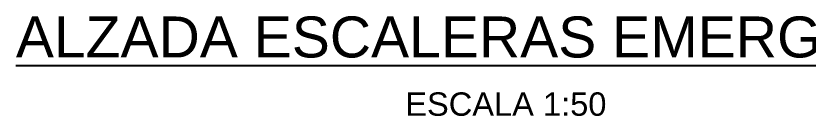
# Model space of a CAD drawing. Header units: millimetres. Extents: x -59786 to 1889966, y -10432 to 69447.
# Drawn here: x 2024 to 5417, y -1511 to -1083 of the extents above; entities that cross this region are included whole.
import ezdxf
from ezdxf.enums import TextEntityAlignment as Align

# ---------------------------------------------------------------- set-up
doc = ezdxf.new("R2010")
doc.units = ezdxf.units.MM
doc.header["$LTSCALE"] = 0.2
doc.layers.add('EE-TEXTO 1', color=4, linetype='Continuous')
doc.layers.add('EE-TEXTO 2', color=2, linetype='Continuous')
doc.styles.add('ARIAL EE', font='arial.ttf')

# ---------------------------------------------------------------- blocks, each defined once
blk = doc.blocks.new('TÍTULO')
at = {"layer": 'EE-TEXTO 1', "style": 'ARIAL EE'}
blk.add_attdef('%%UVISTAENPLANTA', text='', height=3.5, dxfattribs=at).set_placement((-0.542, 3.499), align=Align.CENTER)
at = {"layer": 'EE-TEXTO 2', "style": 'ARIAL EE'}
for tag, p in [('SUBTITULO', (-0.765, -1.271)), ('ESCALA1:100', (-0.318, -5.146))]:
    blk.add_attdef(tag, text='', height=2, dxfattribs=at).set_placement(p, align=Align.CENTER)

msp = doc.modelspace()

# ---------------------------------------------------------------- block references
at = {"layer": 'EE-TEXTO 1'}
ref = msp.add_blockref('TÍTULO', (4877.108, -1435.567), dxfattribs=dict(at, xscale=50, yscale=50, zscale=50))
ref.add_attrib('ESCALA1:100', 'ESCALA 1:50', dxfattribs={"layer": 'EE-TEXTO 2', "height": 100, "style": 'ARIAL EE'}).set_placement((4122.625, -1509.717), align=Align.CENTER)
ref.add_attrib('%%UVISTAENPLANTA', '%%UALZADA ESCALERAS EMERGENCIA', dxfattribs={"height": 175, "style": 'ARIAL EE'}).set_placement((4122.625, -1260.612), align=Align.CENTER)

doc.saveas('drawing.dxf')
